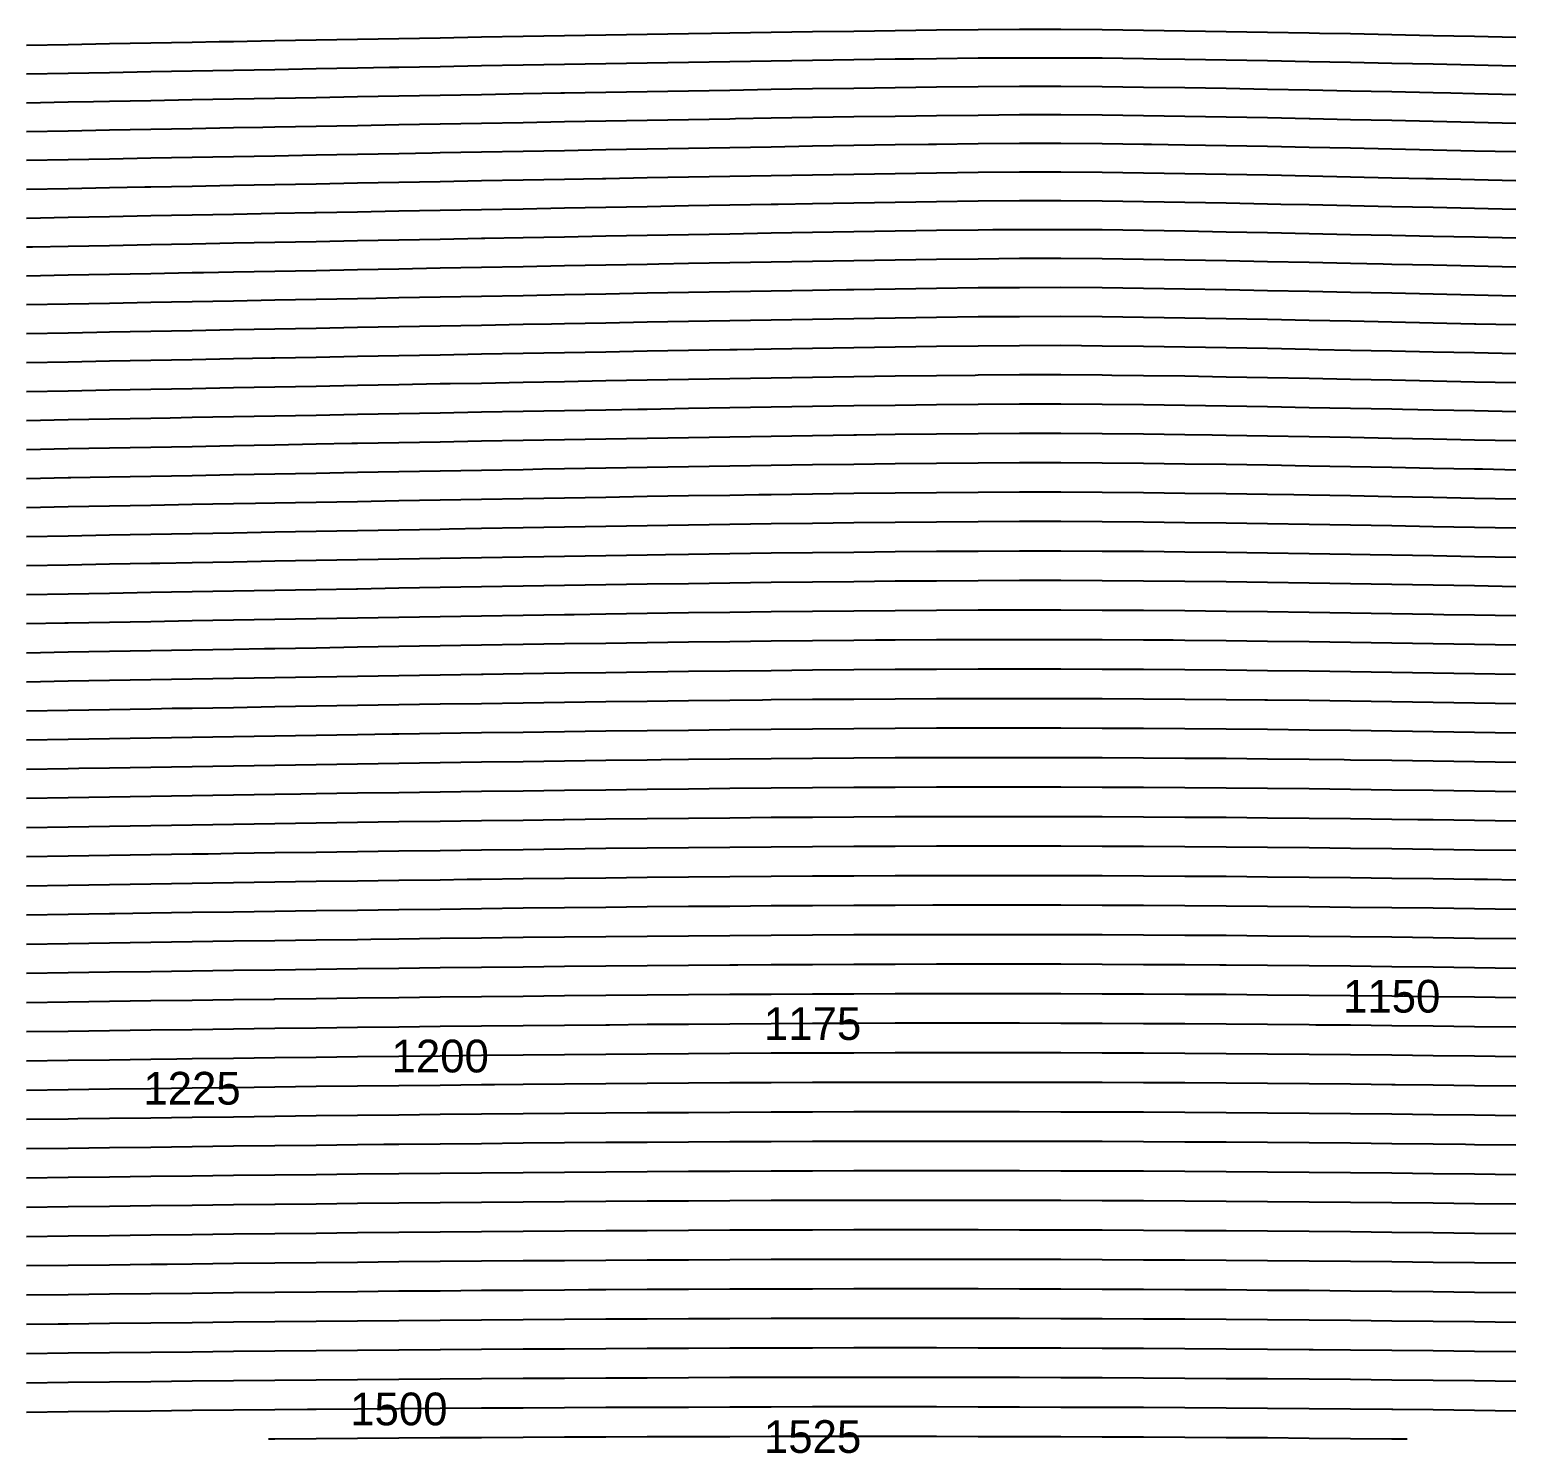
# Model space of a CAD drawing. Header units: metres. Extents: x 228 to 3387, y 52 to 162.
# Drawn here: x 1350.7 to 1464, y 52.2 to 161 of the extents above; entities that cross this region are included whole.
import ezdxf
from ezdxf.enums import TextEntityAlignment as Align

# ---------------------------------------------------------------- set-up
doc = ezdxf.new("R2010")
doc.units = ezdxf.units.M
for name, color, linetype in [('Vs_1000', 7, 'Continuous'), ('Vs_1025', 7, 'Continuous'), ('Vs_1050', 7, 'Continuous'), ('Vs_1075', 7, 'Continuous'), ('Vs_1100', 7, 'Continuous'), ('Vs_1125', 7, 'Continuous'), ('Vs_1150', 7, 'Continuous'), ('Vs_1175', 7, 'Continuous'), ('Vs_1200', 7, 'Continuous'), ('Vs_1225', 7, 'Continuous'), ('Vs_1250', 7, 'Continuous'), ('Vs_1275', 7, 'Continuous'), ('Vs_1300', 7, 'Continuous'), ('Vs_1325', 7, 'Continuous'), ('Vs_1350', 7, 'Continuous'), ('Vs_1375', 7, 'Continuous'), ('Vs_1400', 7, 'Continuous'), ('Vs_1425', 7, 'Continuous'), ('Vs_1450', 7, 'Continuous'), ('Vs_1475', 7, 'Continuous'), ('Vs_1500', 7, 'Continuous'), ('Vs_1525', 7, 'Continuous'), ('Vs_325', 7, 'Continuous'), ('Vs_350', 7, 'Continuous'), ('Vs_375', 7, 'Continuous'), ('Vs_400', 7, 'Continuous'), ('Vs_425', 7, 'Continuous'), ('Vs_450', 7, 'Continuous'), ('Vs_475', 7, 'Continuous'), ('Vs_500', 7, 'Continuous'), ('Vs_525', 7, 'Continuous'), ('Vs_550', 7, 'Continuous'), ('Vs_575', 7, 'Continuous'), ('Vs_600', 7, 'Continuous'), ('Vs_625', 7, 'Continuous'), ('Vs_650', 7, 'Continuous'), ('Vs_675', 7, 'Continuous'), ('Vs_700', 7, 'Continuous'), ('Vs_725', 7, 'Continuous'), ('Vs_750', 7, 'Continuous'), ('Vs_775', 7, 'Continuous'), ('Vs_800', 7, 'Continuous'), ('Vs_825', 7, 'Continuous'), ('Vs_850', 7, 'Continuous'), ('Vs_875', 7, 'Continuous'), ('Vs_900', 7, 'Continuous'), ('Vs_925', 7, 'Continuous'), ('Vs_950', 7, 'Continuous'), ('Vs_975', 7, 'Continuous')]:
    doc.layers.add(name, color=color, linetype=linetype)

msp = doc.modelspace()

# ---------------------------------------------------------------- linework, layer by layer
at = {"layer": 'Vs_1000'}
msp.add_lwpolyline([(1464.25, 100.48), (1461.09, 100.53), (1457.93, 100.58), (1456.77, 100.59), (1454.76, 100.62), (1451.6, 100.66), (1448.44, 100.7), (1445.28, 100.73), (1442.12, 100.76), (1438.95, 100.78), (1435.79, 100.8), (1432.63, 100.82), (1429.47, 100.83), (1426.31, 100.83), (1423.15, 100.83), (1419.98, 100.82), (1416.82, 100.81), (1413.66, 100.8), (1410.5, 100.78), (1407.34, 100.76), (1404.18, 100.73), (1401.01, 100.7), (1397.85, 100.67), (1394.69, 100.63), (1391.53, 100.59), (1391.44, 100.59), (1388.37, 100.55), (1385.2, 100.51), (1382.04, 100.47), (1378.88, 100.43), (1375.72, 100.38), (1372.56, 100.34), (1369.4, 100.29), (1366.23, 100.24), (1363.07, 100.19), (1359.91, 100.14), (1356.75, 100.09), (1353.59, 100.04), (1350.43, 99.99)], dxfattribs=at)
at = {"layer": 'Vs_1025'}
msp.add_lwpolyline([(1464.25, 98.24), (1461.09, 98.28), (1457.93, 98.33), (1454.76, 98.37), (1451.6, 98.41), (1448.44, 98.44), (1445.28, 98.48), (1442.12, 98.5), (1438.95, 98.53), (1435.79, 98.55), (1432.63, 98.56), (1429.47, 98.57), (1426.31, 98.58), (1423.15, 98.58), (1419.98, 98.57), (1416.82, 98.56), (1413.66, 98.55), (1410.5, 98.53), (1407.34, 98.51), (1404.18, 98.48), (1401.01, 98.45), (1397.85, 98.42), (1394.69, 98.39), (1391.53, 98.35), (1388.37, 98.31), (1385.2, 98.27), (1382.04, 98.23), (1378.88, 98.19), (1375.72, 98.15), (1372.56, 98.1), (1369.4, 98.06), (1366.23, 98.01), (1364.31, 97.98), (1363.07, 97.96), (1359.91, 97.91), (1356.75, 97.86), (1353.59, 97.81), (1350.43, 97.76)], dxfattribs=at)
at = {"layer": 'Vs_1050'}
msp.add_lwpolyline([(1464.25, 95.99), (1462.09, 96.02), (1461.09, 96.03), (1457.93, 96.08), (1454.76, 96.12), (1451.6, 96.16), (1448.44, 96.19), (1445.28, 96.22), (1442.12, 96.25), (1438.95, 96.27), (1435.79, 96.29), (1432.63, 96.31), (1429.47, 96.32), (1426.31, 96.32), (1423.15, 96.32), (1419.98, 96.32), (1416.82, 96.31), (1413.66, 96.29), (1410.5, 96.28), (1407.34, 96.26), (1404.18, 96.23), (1401.01, 96.21), (1397.85, 96.18), (1394.69, 96.14), (1391.53, 96.11), (1388.37, 96.07), (1385.2, 96.03), (1384.09, 96.02), (1382.04, 95.99), (1378.88, 95.95), (1375.72, 95.91), (1372.56, 95.87), (1369.4, 95.82), (1366.23, 95.78), (1363.07, 95.73), (1359.91, 95.68), (1356.75, 95.63), (1353.59, 95.58), (1350.43, 95.53)], dxfattribs=at)
at = {"layer": 'Vs_1075'}
msp.add_lwpolyline([(1464.25, 93.74), (1461.09, 93.78), (1457.93, 93.83), (1454.76, 93.87), (1451.6, 93.9), (1448.44, 93.94), (1445.28, 93.97), (1442.12, 94), (1438.95, 94.02), (1435.79, 94.04), (1432.63, 94.05), (1429.47, 94.06), (1428.86, 94.06), (1426.31, 94.06), (1423.15, 94.06), (1419.98, 94.06), (1419.7, 94.06), (1416.82, 94.05), (1413.66, 94.04), (1410.5, 94.03), (1407.34, 94.01), (1404.18, 93.98), (1401.01, 93.96), (1397.85, 93.93), (1394.69, 93.9), (1391.53, 93.87), (1388.37, 93.83), (1385.2, 93.79), (1382.04, 93.75), (1378.88, 93.71), (1375.72, 93.67), (1372.56, 93.63), (1369.4, 93.59), (1366.23, 93.54), (1363.07, 93.5), (1359.91, 93.45), (1357.16, 93.41), (1356.75, 93.4), (1353.59, 93.35), (1350.43, 93.3)], dxfattribs=at)
at = {"layer": 'Vs_1100'}
msp.add_lwpolyline([(1464.25, 91.49), (1461.09, 91.53), (1457.93, 91.58), (1454.76, 91.62), (1451.6, 91.65), (1448.44, 91.68), (1445.28, 91.71), (1442.12, 91.74), (1438.95, 91.76), (1435.79, 91.78), (1432.63, 91.79), (1429.47, 91.8), (1426.31, 91.81), (1423.15, 91.81), (1419.98, 91.81), (1416.82, 91.8), (1413.66, 91.79), (1410.5, 91.77), (1407.34, 91.75), (1404.18, 91.73), (1401.01, 91.71), (1397.85, 91.68), (1394.69, 91.65), (1391.53, 91.62), (1388.37, 91.59), (1385.2, 91.55), (1382.04, 91.51), (1378.88, 91.47), (1376.74, 91.45), (1375.72, 91.43), (1372.56, 91.39), (1369.4, 91.35), (1366.23, 91.31), (1363.07, 91.26), (1359.91, 91.22), (1356.75, 91.17), (1353.59, 91.12), (1350.43, 91.07)], dxfattribs=at)
at = {"layer": 'Vs_1125'}
msp.add_lwpolyline([(1464.25, 89.24), (1461.09, 89.28), (1457.93, 89.32), (1454.76, 89.36), (1451.6, 89.4), (1448.44, 89.43), (1445.28, 89.46), (1442.12, 89.48), (1441.63, 89.49), (1438.95, 89.51), (1435.79, 89.52), (1432.63, 89.54), (1429.47, 89.55), (1426.31, 89.55), (1423.15, 89.55), (1419.98, 89.55), (1416.82, 89.54), (1413.66, 89.53), (1410.5, 89.52), (1407.34, 89.5), (1404.79, 89.49), (1404.18, 89.48), (1401.01, 89.46), (1397.85, 89.43), (1394.69, 89.41), (1391.53, 89.38), (1388.37, 89.34), (1385.2, 89.31), (1382.04, 89.27), (1378.88, 89.23), (1375.72, 89.2), (1372.56, 89.15), (1369.4, 89.11), (1366.23, 89.07), (1363.07, 89.03), (1359.91, 88.98), (1356.75, 88.94), (1353.59, 88.89), (1350.43, 88.84)], dxfattribs=at)
at = {"layer": 'Vs_1150'}
msp.add_lwpolyline([(1464.25, 86.99), (1461.09, 87.03), (1457.93, 87.07), (1454.76, 87.11), (1451.6, 87.14), (1448.44, 87.17), (1445.28, 87.2), (1442.12, 87.23), (1438.95, 87.25), (1435.79, 87.27), (1432.63, 87.28), (1429.47, 87.29), (1426.31, 87.3), (1423.15, 87.3), (1419.98, 87.3), (1416.82, 87.29), (1413.66, 87.28), (1410.5, 87.27), (1407.34, 87.25), (1404.18, 87.23), (1401.01, 87.21), (1397.85, 87.19), (1394.69, 87.16), (1391.53, 87.13), (1388.37, 87.1), (1385.2, 87.07), (1382.04, 87.03), (1378.88, 86.99), (1375.72, 86.96), (1372.56, 86.92), (1369.4, 86.88), (1369.35, 86.87), (1366.23, 86.83), (1363.07, 86.79), (1359.91, 86.75), (1356.75, 86.7), (1353.59, 86.66), (1350.43, 86.61)], dxfattribs=at)
at = {"layer": 'Vs_1175'}
msp.add_lwpolyline([(1464.25, 84.74), (1461.09, 84.78), (1457.93, 84.82), (1454.76, 84.85), (1451.6, 84.89), (1448.95, 84.91), (1448.44, 84.92), (1445.28, 84.95), (1442.12, 84.97), (1438.95, 84.99), (1435.79, 85.01), (1432.63, 85.02), (1429.47, 85.03), (1426.31, 85.04), (1423.15, 85.04), (1419.98, 85.04), (1416.82, 85.04), (1413.66, 85.03), (1410.5, 85.02), (1407.34, 85), (1404.18, 84.98), (1401.01, 84.96), (1397.85, 84.94), (1394.98, 84.91), (1394.69, 84.91), (1391.53, 84.88), (1388.37, 84.85), (1385.2, 84.82), (1382.04, 84.79), (1378.88, 84.75), (1375.72, 84.71), (1372.56, 84.68), (1369.4, 84.64), (1366.23, 84.6), (1363.07, 84.55), (1359.91, 84.51), (1356.75, 84.47), (1353.59, 84.42), (1350.43, 84.38)], dxfattribs=at)
at = {"layer": 'Vs_1200'}
msp.add_lwpolyline([(1464.25, 82.48), (1461.09, 82.52), (1457.93, 82.56), (1454.76, 82.6), (1451.6, 82.63), (1448.44, 82.66), (1445.28, 82.69), (1442.12, 82.72), (1438.95, 82.74), (1435.79, 82.75), (1432.63, 82.77), (1429.47, 82.78), (1426.31, 82.78), (1423.15, 82.79), (1419.98, 82.79), (1416.82, 82.78), (1413.66, 82.77), (1410.5, 82.76), (1407.34, 82.75), (1404.18, 82.73), (1401.01, 82.71), (1397.85, 82.69), (1394.69, 82.66), (1391.53, 82.64), (1388.37, 82.61), (1385.2, 82.58), (1382.04, 82.54), (1378.88, 82.51), (1375.72, 82.47), (1372.56, 82.44), (1369.4, 82.4), (1366.23, 82.36), (1363.07, 82.32), (1361.9, 82.3), (1359.91, 82.28), (1356.75, 82.23), (1353.59, 82.19), (1350.43, 82.14)], dxfattribs=at)
at = {"layer": 'Vs_1225'}
msp.add_lwpolyline([(1464.25, 80.23), (1461.09, 80.27), (1457.93, 80.31), (1455.02, 80.34), (1454.76, 80.34), (1451.6, 80.38), (1448.44, 80.41), (1445.28, 80.44), (1442.12, 80.46), (1438.95, 80.48), (1435.79, 80.5), (1432.63, 80.51), (1429.47, 80.52), (1426.31, 80.53), (1423.15, 80.53), (1419.98, 80.53), (1416.82, 80.53), (1413.66, 80.52), (1410.5, 80.51), (1407.34, 80.5), (1404.18, 80.48), (1401.01, 80.46), (1397.85, 80.44), (1394.69, 80.42), (1391.53, 80.39), (1388.37, 80.36), (1386.18, 80.34), (1385.2, 80.33), (1382.04, 80.3), (1378.88, 80.27), (1375.72, 80.23), (1372.56, 80.2), (1369.4, 80.16), (1366.23, 80.12), (1363.07, 80.08), (1359.91, 80.04), (1356.75, 80), (1353.59, 79.95), (1350.43, 79.91)], dxfattribs=at)
at = {"layer": 'Vs_1250'}
msp.add_lwpolyline([(1464.25, 77.97), (1461.09, 78.02), (1457.93, 78.05), (1454.76, 78.09), (1451.6, 78.12), (1448.44, 78.15), (1445.28, 78.18), (1442.12, 78.2), (1438.95, 78.22), (1435.79, 78.24), (1432.63, 78.25), (1429.47, 78.26), (1426.31, 78.27), (1423.15, 78.27), (1419.98, 78.27), (1416.82, 78.27), (1413.66, 78.27), (1410.5, 78.26), (1407.34, 78.24), (1404.18, 78.23), (1401.01, 78.21), (1397.85, 78.19), (1394.69, 78.17), (1391.53, 78.14), (1388.37, 78.12), (1385.2, 78.09), (1382.04, 78.06), (1378.88, 78.02), (1375.72, 77.99), (1372.56, 77.96), (1369.4, 77.92), (1366.23, 77.88), (1363.07, 77.84), (1359.91, 77.8), (1356.75, 77.76), (1354.34, 77.73), (1353.59, 77.72), (1350.43, 77.68)], dxfattribs=at)
at = {"layer": 'Vs_1275'}
msp.add_lwpolyline([(1464.25, 75.72), (1461.09, 75.76), (1460.39, 75.77), (1457.93, 75.8), (1454.76, 75.83), (1451.6, 75.87), (1448.44, 75.9), (1445.28, 75.92), (1442.12, 75.95), (1438.95, 75.97), (1435.79, 75.98), (1432.63, 76), (1429.47, 76.01), (1426.31, 76.01), (1423.15, 76.02), (1419.98, 76.02), (1416.82, 76.02), (1413.66, 76.01), (1410.5, 76), (1407.34, 75.99), (1404.18, 75.98), (1401.01, 75.96), (1397.85, 75.94), (1394.69, 75.92), (1391.53, 75.9), (1388.37, 75.87), (1385.2, 75.84), (1382.04, 75.81), (1378.88, 75.78), (1377.74, 75.77), (1375.72, 75.75), (1372.56, 75.71), (1369.4, 75.68), (1366.23, 75.64), (1363.07, 75.6), (1359.91, 75.56), (1356.75, 75.52), (1353.59, 75.48), (1350.43, 75.44)], dxfattribs=at)
at = {"layer": 'Vs_1300'}
msp.add_lwpolyline([(1464.25, 73.47), (1461.09, 73.5), (1457.93, 73.54), (1454.76, 73.58), (1451.6, 73.61), (1448.44, 73.64), (1445.28, 73.66), (1442.12, 73.69), (1438.95, 73.71), (1435.79, 73.73), (1432.63, 73.74), (1429.47, 73.75), (1426.31, 73.76), (1423.15, 73.76), (1419.98, 73.76), (1416.82, 73.76), (1413.66, 73.76), (1410.5, 73.75), (1407.34, 73.74), (1404.18, 73.72), (1401.01, 73.71), (1397.85, 73.69), (1394.69, 73.67), (1391.53, 73.65), (1388.37, 73.62), (1385.2, 73.6), (1382.04, 73.57), (1378.88, 73.54), (1375.72, 73.5), (1372.56, 73.47), (1369.4, 73.44), (1366.23, 73.4), (1363.07, 73.36), (1359.91, 73.33), (1356.75, 73.29), (1353.59, 73.25), (1350.43, 73.21)], dxfattribs=at)
at = {"layer": 'Vs_1325'}
msp.add_lwpolyline([(1464.25, 71.21), (1461.09, 71.25), (1457.93, 71.29), (1454.76, 71.32), (1451.6, 71.35), (1448.44, 71.38), (1445.28, 71.41), (1442.12, 71.43), (1438.95, 71.45), (1435.79, 71.47), (1432.63, 71.48), (1429.47, 71.49), (1426.31, 71.5), (1423.15, 71.51), (1419.98, 71.51), (1416.82, 71.51), (1413.66, 71.5), (1410.5, 71.49), (1407.34, 71.49), (1404.18, 71.47), (1401.01, 71.46), (1397.85, 71.44), (1394.69, 71.42), (1391.53, 71.4), (1388.37, 71.37), (1385.2, 71.35), (1382.04, 71.32), (1378.88, 71.29), (1375.72, 71.26), (1372.56, 71.23), (1369.42, 71.2), (1369.4, 71.2), (1366.23, 71.16), (1363.07, 71.12), (1359.91, 71.09), (1356.75, 71.05), (1353.59, 71.01), (1350.43, 70.97)], dxfattribs=at)
at = {"layer": 'Vs_1350'}
msp.add_lwpolyline([(1464.25, 68.95), (1461.09, 68.99), (1457.93, 69.03), (1454.76, 69.06), (1451.6, 69.1), (1448.44, 69.12), (1445.28, 69.15), (1442.12, 69.17), (1438.95, 69.19), (1435.79, 69.21), (1432.63, 69.22), (1429.47, 69.24), (1429.38, 69.24), (1426.31, 69.24), (1423.15, 69.25), (1419.98, 69.25), (1416.82, 69.25), (1413.66, 69.25), (1410.5, 69.24), (1408.83, 69.24), (1407.34, 69.23), (1404.18, 69.22), (1401.01, 69.21), (1397.85, 69.19), (1394.69, 69.17), (1391.53, 69.15), (1388.37, 69.13), (1385.2, 69.1), (1382.04, 69.08), (1378.88, 69.05), (1375.72, 69.02), (1372.56, 68.99), (1369.4, 68.95), (1366.23, 68.92), (1363.07, 68.88), (1359.91, 68.85), (1356.75, 68.81), (1353.59, 68.77), (1350.43, 68.73)], dxfattribs=at)
at = {"layer": 'Vs_1375'}
msp.add_lwpolyline([(1464.25, 66.7), (1461.09, 66.74), (1457.93, 66.77), (1454.76, 66.81), (1451.6, 66.84), (1448.44, 66.87), (1445.28, 66.89), (1442.12, 66.92), (1438.95, 66.94), (1435.79, 66.95), (1432.63, 66.97), (1429.47, 66.98), (1426.31, 66.99), (1423.15, 66.99), (1419.98, 67), (1416.82, 67), (1413.66, 66.99), (1410.5, 66.99), (1407.34, 66.98), (1404.18, 66.97), (1401.01, 66.95), (1397.85, 66.94), (1394.69, 66.92), (1391.53, 66.9), (1388.37, 66.88), (1385.2, 66.86), (1382.04, 66.83), (1378.88, 66.8), (1375.72, 66.77), (1372.56, 66.74), (1369.4, 66.71), (1366.23, 66.68), (1363.07, 66.64), (1361.17, 66.62), (1359.91, 66.61), (1356.75, 66.57), (1353.59, 66.54), (1350.43, 66.5)], dxfattribs=at)
at = {"layer": 'Vs_1400'}
msp.add_lwpolyline([(1464.25, 64.44), (1461.09, 64.48), (1457.93, 64.52), (1454.76, 64.55), (1451.6, 64.58), (1448.44, 64.61), (1445.28, 64.63), (1442.12, 64.66), (1441.26, 64.66), (1438.95, 64.68), (1435.79, 64.7), (1432.63, 64.71), (1429.47, 64.72), (1426.31, 64.73), (1423.15, 64.74), (1419.98, 64.74), (1416.82, 64.74), (1413.66, 64.74), (1410.5, 64.73), (1407.34, 64.73), (1404.18, 64.72), (1401.01, 64.7), (1397.85, 64.69), (1394.69, 64.67), (1393.38, 64.66), (1391.53, 64.65), (1388.37, 64.63), (1385.2, 64.61), (1382.04, 64.58), (1378.88, 64.56), (1375.72, 64.53), (1372.56, 64.5), (1369.4, 64.47), (1366.23, 64.44), (1363.07, 64.4), (1359.91, 64.37), (1356.75, 64.33), (1353.59, 64.3), (1350.43, 64.26)], dxfattribs=at)
at = {"layer": 'Vs_1425'}
msp.add_lwpolyline([(1464.25, 62.18), (1461.09, 62.22), (1457.93, 62.26), (1454.76, 62.29), (1451.6, 62.32), (1448.44, 62.35), (1445.28, 62.38), (1442.12, 62.4), (1438.95, 62.42), (1435.79, 62.44), (1432.63, 62.45), (1429.47, 62.46), (1426.31, 62.47), (1423.15, 62.48), (1419.98, 62.48), (1416.82, 62.48), (1413.66, 62.48), (1410.5, 62.48), (1407.34, 62.47), (1404.18, 62.46), (1401.01, 62.45), (1397.85, 62.44), (1394.69, 62.42), (1391.53, 62.4), (1388.37, 62.38), (1385.2, 62.36), (1382.04, 62.34), (1378.88, 62.31), (1375.72, 62.28), (1372.56, 62.26), (1369.4, 62.23), (1366.23, 62.2), (1363.07, 62.16), (1359.91, 62.13), (1356.75, 62.09), (1353.59, 62.06), (1352.85, 62.05), (1350.43, 62.02)], dxfattribs=at)
at = {"layer": 'Vs_1450'}
msp.add_lwpolyline([(1464.25, 59.93), (1461.09, 59.96), (1457.93, 60), (1454.76, 60.03), (1451.6, 60.07), (1448.77, 60.09), (1448.44, 60.09), (1445.28, 60.12), (1442.12, 60.14), (1438.95, 60.16), (1435.79, 60.18), (1432.63, 60.2), (1429.47, 60.21), (1426.31, 60.22), (1423.15, 60.22), (1419.98, 60.23), (1416.82, 60.23), (1413.66, 60.23), (1410.5, 60.22), (1407.34, 60.22), (1404.18, 60.21), (1401.01, 60.2), (1397.85, 60.19), (1394.69, 60.17), (1391.53, 60.15), (1388.37, 60.13), (1385.2, 60.11), (1382.06, 60.09), (1382.04, 60.09), (1378.88, 60.07), (1375.72, 60.04), (1372.56, 60.01), (1369.4, 59.98), (1366.23, 59.95), (1363.07, 59.92), (1359.91, 59.89), (1356.75, 59.85), (1353.59, 59.82), (1350.43, 59.78)], dxfattribs=at)
at = {"layer": 'Vs_1475'}
msp.add_lwpolyline([(1464.25, 57.67), (1461.09, 57.71), (1457.93, 57.74), (1454.76, 57.78), (1451.6, 57.81), (1448.44, 57.84), (1445.28, 57.86), (1442.12, 57.88), (1438.95, 57.9), (1435.79, 57.92), (1432.63, 57.94), (1429.47, 57.95), (1426.31, 57.96), (1423.15, 57.97), (1419.98, 57.97), (1416.82, 57.97), (1413.66, 57.97), (1410.5, 57.97), (1407.34, 57.96), (1404.18, 57.96), (1401.01, 57.95), (1397.85, 57.93), (1394.69, 57.92), (1391.53, 57.9), (1388.37, 57.89), (1385.2, 57.87), (1382.04, 57.84), (1378.88, 57.82), (1375.72, 57.79), (1372.56, 57.77), (1369.4, 57.74), (1366.23, 57.71), (1363.07, 57.68), (1359.91, 57.65), (1356.75, 57.62), (1353.59, 57.58), (1350.43, 57.55)], dxfattribs=at)
at = {"layer": 'Vs_1500'}
msp.add_lwpolyline([(1464.25, 55.41), (1461.09, 55.45), (1457.93, 55.49), (1454.84, 55.52), (1454.76, 55.52), (1451.6, 55.55), (1448.44, 55.58), (1445.28, 55.6), (1442.12, 55.63), (1438.95, 55.65), (1435.79, 55.67), (1432.63, 55.68), (1429.47, 55.69), (1426.31, 55.7), (1423.15, 55.71), (1419.98, 55.72), (1416.82, 55.72), (1413.66, 55.72), (1410.5, 55.72), (1407.34, 55.71), (1404.18, 55.7), (1401.01, 55.69), (1397.85, 55.68), (1394.69, 55.67), (1391.53, 55.65), (1388.37, 55.64), (1385.2, 55.62), (1382.04, 55.6), (1378.88, 55.57), (1375.72, 55.55), (1372.56, 55.52), (1371.89, 55.52), (1369.4, 55.5), (1366.23, 55.47), (1363.07, 55.44), (1359.91, 55.41), (1356.75, 55.37), (1353.59, 55.34), (1350.43, 55.31)], dxfattribs=at)
at = {"layer": 'Vs_1525'}
msp.add_lwpolyline([(1455.93, 53.25), (1454.76, 53.26), (1451.6, 53.29), (1448.44, 53.32), (1445.28, 53.35), (1442.12, 53.37), (1438.95, 53.39), (1435.79, 53.41), (1432.63, 53.42), (1429.47, 53.44), (1426.31, 53.45), (1423.15, 53.45), (1419.98, 53.46), (1416.82, 53.46), (1413.66, 53.46), (1410.5, 53.46), (1407.34, 53.46), (1404.18, 53.45), (1401.01, 53.44), (1397.85, 53.43), (1394.69, 53.42), (1391.53, 53.4), (1388.37, 53.39), (1385.2, 53.37), (1382.04, 53.35), (1378.88, 53.33), (1375.72, 53.3), (1372.56, 53.28), (1369.4, 53.25), (1368.91, 53.25)], dxfattribs=at)
at = {"layer": 'Vs_325'}
msp.add_lwpolyline([(1464.25, 160.38), (1461.09, 160.45), (1457.93, 160.52), (1454.76, 160.58), (1451.6, 160.65), (1449.24, 160.69), (1448.44, 160.71), (1445.28, 160.77), (1442.12, 160.82), (1438.95, 160.87), (1435.79, 160.92), (1432.63, 160.96), (1429.47, 160.98), (1426.31, 160.98), (1423.15, 160.96), (1419.98, 160.93), (1416.82, 160.89), (1413.66, 160.85), (1410.5, 160.81), (1407.34, 160.76), (1404.18, 160.72), (1402.77, 160.69), (1401.01, 160.67), (1397.85, 160.61), (1394.69, 160.56), (1391.53, 160.51), (1388.37, 160.45), (1385.2, 160.4), (1382.04, 160.34), (1378.88, 160.29), (1375.72, 160.23), (1372.56, 160.17), (1369.4, 160.12), (1366.23, 160.06), (1365.15, 160.04), (1363.07, 160), (1359.91, 159.94), (1356.75, 159.89), (1353.59, 159.83), (1350.43, 159.77)], dxfattribs=at)
at = {"layer": 'Vs_350'}
msp.add_lwpolyline([(1464.25, 158.2), (1461.09, 158.27), (1457.93, 158.34), (1454.76, 158.4), (1451.6, 158.47), (1448.44, 158.53), (1445.28, 158.59), (1442.12, 158.65), (1438.95, 158.7), (1436.82, 158.73), (1435.79, 158.75), (1432.63, 158.79), (1429.47, 158.81), (1426.31, 158.81), (1423.15, 158.79), (1419.98, 158.75), (1418.24, 158.73), (1416.82, 158.72), (1413.66, 158.67), (1410.5, 158.63), (1407.34, 158.58), (1404.18, 158.53), (1401.01, 158.48), (1397.85, 158.43), (1394.69, 158.37), (1391.53, 158.32), (1388.37, 158.26), (1385.2, 158.21), (1382.04, 158.15), (1378.88, 158.09), (1378.17, 158.08), (1375.72, 158.04), (1372.56, 157.98), (1369.4, 157.92), (1366.23, 157.86), (1363.07, 157.81), (1359.91, 157.75), (1356.75, 157.69), (1353.59, 157.63), (1350.43, 157.57)], dxfattribs=at)
at = {"layer": 'Vs_375'}
msp.add_lwpolyline([(1464.25, 156.01), (1461.09, 156.08), (1459.28, 156.12), (1457.93, 156.15), (1454.76, 156.22), (1451.6, 156.28), (1448.44, 156.35), (1445.28, 156.41), (1442.12, 156.47), (1438.95, 156.53), (1435.79, 156.57), (1432.63, 156.62), (1429.47, 156.64), (1426.31, 156.64), (1423.15, 156.61), (1419.98, 156.58), (1416.82, 156.54), (1413.66, 156.49), (1410.5, 156.45), (1407.34, 156.4), (1404.18, 156.34), (1401.01, 156.29), (1397.85, 156.24), (1394.69, 156.18), (1391.53, 156.13), (1391.25, 156.12), (1388.37, 156.07), (1385.2, 156.01), (1382.04, 155.96), (1378.88, 155.9), (1375.72, 155.84), (1372.56, 155.78), (1369.4, 155.72), (1366.23, 155.67), (1363.07, 155.61), (1359.91, 155.55), (1356.75, 155.49), (1355.55, 155.47), (1353.59, 155.43), (1350.43, 155.37)], dxfattribs=at)
at = {"layer": 'Vs_400'}
msp.add_lwpolyline([(1464.25, 153.82), (1461.09, 153.89), (1457.93, 153.96), (1454.76, 154.03), (1451.6, 154.1), (1448.54, 154.16), (1448.44, 154.16), (1445.28, 154.23), (1442.12, 154.29), (1438.95, 154.34), (1435.79, 154.4), (1432.63, 154.44), (1429.47, 154.47), (1426.31, 154.46), (1423.15, 154.43), (1419.98, 154.4), (1416.82, 154.35), (1413.66, 154.31), (1410.5, 154.26), (1407.34, 154.21), (1404.61, 154.16), (1404.18, 154.15), (1401.01, 154.1), (1397.85, 154.04), (1394.69, 153.99), (1391.53, 153.93), (1388.37, 153.87), (1385.2, 153.82), (1382.04, 153.76), (1378.88, 153.7), (1375.72, 153.64), (1372.56, 153.58), (1369.4, 153.52), (1368.49, 153.51), (1366.23, 153.47), (1363.07, 153.41), (1359.91, 153.35), (1356.75, 153.29), (1353.59, 153.23), (1350.43, 153.17)], dxfattribs=at)
at = {"layer": 'Vs_425'}
msp.add_lwpolyline([(1464.25, 151.63), (1461.09, 151.7), (1457.93, 151.77), (1454.76, 151.84), (1451.6, 151.91), (1448.44, 151.97), (1445.28, 152.04), (1442.12, 152.1), (1438.95, 152.16), (1436.39, 152.2), (1435.79, 152.21), (1432.63, 152.25), (1429.47, 152.28), (1426.31, 152.27), (1423.15, 152.25), (1419.98, 152.21), (1419.37, 152.2), (1416.82, 152.17), (1413.66, 152.12), (1410.5, 152.07), (1407.34, 152.01), (1404.18, 151.96), (1401.01, 151.9), (1397.85, 151.85), (1394.69, 151.79), (1391.53, 151.73), (1388.37, 151.68), (1385.2, 151.62), (1382.04, 151.56), (1381.42, 151.55), (1378.88, 151.5), (1375.72, 151.44), (1372.56, 151.38), (1369.4, 151.32), (1366.23, 151.26), (1363.07, 151.21), (1359.91, 151.15), (1356.75, 151.09), (1353.59, 151.03), (1350.43, 150.97)], dxfattribs=at)
at = {"layer": 'Vs_450'}
msp.add_lwpolyline([(1464.25, 149.43), (1461.09, 149.51), (1457.93, 149.58), (1457.36, 149.59), (1454.76, 149.64), (1451.6, 149.71), (1448.44, 149.78), (1445.28, 149.85), (1442.12, 149.91), (1438.95, 149.97), (1435.79, 150.02), (1432.63, 150.06), (1429.47, 150.09), (1426.31, 150.08), (1423.15, 150.06), (1419.98, 150.02), (1416.82, 149.97), (1413.66, 149.92), (1410.5, 149.87), (1407.34, 149.82), (1404.18, 149.76), (1401.01, 149.71), (1397.85, 149.65), (1394.69, 149.59), (1394.43, 149.59), (1391.53, 149.53), (1388.37, 149.48), (1385.2, 149.42), (1382.04, 149.36), (1378.88, 149.3), (1375.72, 149.24), (1372.56, 149.18), (1369.4, 149.12), (1366.23, 149.06), (1363.07, 149), (1359.91, 148.94), (1359.47, 148.93), (1356.75, 148.88), (1353.59, 148.82), (1350.43, 148.76)], dxfattribs=at)
at = {"layer": 'Vs_475'}
msp.add_lwpolyline([(1464.25, 147.24), (1461.09, 147.31), (1457.93, 147.38), (1454.76, 147.45), (1451.6, 147.52), (1448.44, 147.58), (1446.28, 147.63), (1445.28, 147.65), (1442.12, 147.71), (1438.95, 147.77), (1435.79, 147.82), (1432.63, 147.87), (1429.47, 147.9), (1426.31, 147.89), (1423.15, 147.86), (1419.98, 147.82), (1416.82, 147.78), (1413.66, 147.73), (1410.5, 147.67), (1407.86, 147.63), (1407.34, 147.62), (1404.18, 147.56), (1401.01, 147.51), (1397.85, 147.45), (1394.69, 147.39), (1391.53, 147.33), (1388.37, 147.27), (1385.2, 147.21), (1382.04, 147.16), (1378.88, 147.1), (1375.72, 147.04), (1372.56, 146.98), (1372.43, 146.97), (1369.4, 146.92), (1366.23, 146.86), (1363.07, 146.8), (1359.91, 146.74), (1356.75, 146.68), (1353.59, 146.62), (1350.43, 146.56)], dxfattribs=at)
at = {"layer": 'Vs_500'}
msp.add_lwpolyline([(1464.25, 145.04), (1461.09, 145.11), (1457.93, 145.18), (1454.76, 145.25), (1451.6, 145.31), (1448.44, 145.38), (1445.28, 145.45), (1442.12, 145.51), (1438.95, 145.57), (1435.79, 145.62), (1432.63, 145.67), (1432.53, 145.67), (1429.47, 145.69), (1426.31, 145.69), (1424.28, 145.67), (1423.15, 145.66), (1419.98, 145.62), (1416.82, 145.57), (1413.66, 145.52), (1410.5, 145.47), (1407.34, 145.42), (1404.18, 145.36), (1401.01, 145.3), (1397.85, 145.25), (1394.69, 145.19), (1391.53, 145.13), (1388.37, 145.07), (1385.46, 145.02), (1385.2, 145.01), (1382.04, 144.95), (1378.88, 144.89), (1375.72, 144.83), (1372.56, 144.77), (1369.4, 144.71), (1366.23, 144.65), (1363.07, 144.59), (1359.91, 144.53), (1356.75, 144.47), (1353.59, 144.41), (1350.87, 144.36), (1350.43, 144.35)], dxfattribs=at)
at = {"layer": 'Vs_525'}
msp.add_lwpolyline([(1464.25, 142.83), (1461.09, 142.9), (1457.93, 142.97), (1454.76, 143.04), (1454.12, 143.06), (1451.6, 143.11), (1448.44, 143.18), (1445.28, 143.24), (1442.12, 143.3), (1438.95, 143.36), (1435.79, 143.42), (1432.63, 143.46), (1429.47, 143.49), (1426.31, 143.48), (1423.15, 143.45), (1419.98, 143.41), (1416.82, 143.37), (1413.66, 143.32), (1410.5, 143.26), (1407.34, 143.21), (1404.18, 143.15), (1401.01, 143.1), (1398.76, 143.06), (1397.85, 143.04), (1394.69, 142.98), (1391.53, 142.92), (1388.37, 142.86), (1385.2, 142.8), (1382.04, 142.74), (1378.88, 142.68), (1375.72, 142.62), (1372.56, 142.56), (1369.4, 142.5), (1366.23, 142.45), (1363.95, 142.4), (1363.07, 142.39), (1359.91, 142.33), (1356.75, 142.27), (1353.59, 142.21), (1350.43, 142.15)], dxfattribs=at)
at = {"layer": 'Vs_550'}
msp.add_lwpolyline([(1464.25, 140.62), (1461.09, 140.69), (1457.93, 140.76), (1454.76, 140.83), (1451.6, 140.9), (1448.44, 140.97), (1445.28, 141.03), (1442.12, 141.09), (1442.02, 141.1), (1438.95, 141.15), (1435.79, 141.2), (1432.63, 141.25), (1429.47, 141.27), (1426.31, 141.26), (1423.15, 141.24), (1419.98, 141.2), (1416.82, 141.15), (1413.66, 141.1), (1413.09, 141.1), (1410.5, 141.05), (1407.34, 141), (1404.18, 140.94), (1401.01, 140.89), (1397.85, 140.83), (1394.69, 140.77), (1391.53, 140.71), (1388.37, 140.65), (1385.2, 140.59), (1382.04, 140.53), (1378.88, 140.48), (1377.12, 140.44), (1375.72, 140.42), (1372.56, 140.36), (1369.4, 140.3), (1366.23, 140.24), (1363.07, 140.18), (1359.91, 140.12), (1356.75, 140.06), (1353.59, 140), (1350.43, 139.94)], dxfattribs=at)
at = {"layer": 'Vs_575'}
msp.add_lwpolyline([(1464.25, 138.41), (1461.18, 138.48), (1461.09, 138.48), (1457.93, 138.55), (1454.76, 138.62), (1451.6, 138.69), (1448.44, 138.75), (1445.28, 138.82), (1442.12, 138.88), (1438.95, 138.93), (1435.79, 138.99), (1432.63, 139.03), (1429.47, 139.05), (1426.31, 139.04), (1423.15, 139.02), (1419.98, 138.98), (1416.82, 138.94), (1413.66, 138.89), (1410.5, 138.84), (1407.34, 138.78), (1404.18, 138.73), (1401.01, 138.67), (1397.85, 138.62), (1394.69, 138.56), (1391.53, 138.5), (1390.55, 138.48), (1388.37, 138.44), (1385.2, 138.38), (1382.04, 138.32), (1378.88, 138.26), (1375.72, 138.21), (1372.56, 138.15), (1369.4, 138.09), (1366.23, 138.03), (1363.07, 137.97), (1359.91, 137.91), (1356.75, 137.85), (1355.8, 137.83), (1353.59, 137.79), (1350.43, 137.73)], dxfattribs=at)
at = {"layer": 'Vs_600'}
msp.add_lwpolyline([(1464.25, 136.2), (1461.09, 136.27), (1457.93, 136.34), (1454.76, 136.41), (1451.6, 136.47), (1449.13, 136.52), (1448.44, 136.54), (1445.28, 136.6), (1442.12, 136.66), (1438.95, 136.71), (1435.79, 136.76), (1432.63, 136.8), (1429.47, 136.83), (1426.31, 136.82), (1423.15, 136.79), (1419.98, 136.76), (1416.82, 136.72), (1413.66, 136.67), (1410.5, 136.62), (1407.34, 136.57), (1404.74, 136.52), (1404.18, 136.51), (1401.01, 136.46), (1397.85, 136.4), (1394.69, 136.34), (1391.53, 136.29), (1388.37, 136.23), (1385.2, 136.17), (1382.04, 136.11), (1378.88, 136.05), (1375.72, 135.99), (1372.56, 135.93), (1369.4, 135.87), (1369.15, 135.87), (1366.23, 135.81), (1363.07, 135.75), (1359.91, 135.7), (1356.75, 135.64), (1353.59, 135.58), (1350.43, 135.52)], dxfattribs=at)
at = {"layer": 'Vs_625'}
msp.add_lwpolyline([(1464.25, 133.99), (1461.09, 134.05), (1457.93, 134.12), (1454.76, 134.19), (1451.6, 134.25), (1448.44, 134.32), (1445.28, 134.38), (1442.12, 134.43), (1438.95, 134.49), (1435.79, 134.53), (1433.38, 134.56), (1432.63, 134.57), (1429.47, 134.59), (1426.31, 134.59), (1423.15, 134.57), (1422.92, 134.56), (1419.98, 134.53), (1416.82, 134.49), (1413.66, 134.45), (1410.5, 134.4), (1407.34, 134.35), (1404.18, 134.29), (1401.01, 134.24), (1397.85, 134.18), (1394.69, 134.13), (1391.53, 134.07), (1388.37, 134.01), (1385.2, 133.95), (1382.79, 133.91), (1382.04, 133.9), (1378.88, 133.84), (1375.72, 133.78), (1372.56, 133.72), (1369.4, 133.66), (1366.23, 133.6), (1363.07, 133.54), (1359.91, 133.48), (1356.75, 133.42), (1353.59, 133.36), (1350.43, 133.3)], dxfattribs=at)
at = {"layer": 'Vs_650'}
msp.add_lwpolyline([(1464.25, 131.77), (1461.09, 131.84), (1457.93, 131.9), (1455.58, 131.95), (1454.76, 131.97), (1451.6, 132.03), (1448.44, 132.09), (1445.28, 132.15), (1442.12, 132.21), (1438.95, 132.26), (1435.79, 132.3), (1432.63, 132.34), (1429.47, 132.36), (1426.31, 132.35), (1423.15, 132.33), (1419.98, 132.3), (1416.82, 132.26), (1413.66, 132.22), (1410.5, 132.17), (1407.34, 132.12), (1404.18, 132.07), (1401.01, 132.02), (1397.85, 131.96), (1397.13, 131.95), (1394.69, 131.91), (1391.53, 131.85), (1388.37, 131.79), (1385.2, 131.74), (1382.04, 131.68), (1378.88, 131.62), (1375.72, 131.56), (1372.56, 131.5), (1369.4, 131.45), (1366.23, 131.39), (1363.07, 131.33), (1361.41, 131.3), (1359.91, 131.27), (1356.75, 131.21), (1353.59, 131.15), (1350.43, 131.09)], dxfattribs=at)
at = {"layer": 'Vs_675'}
msp.add_lwpolyline([(1464.25, 129.55), (1461.09, 129.61), (1457.93, 129.68), (1454.76, 129.74), (1451.6, 129.8), (1448.44, 129.86), (1445.28, 129.92), (1442.12, 129.97), (1441.04, 129.99), (1438.95, 130.02), (1435.79, 130.06), (1432.63, 130.1), (1429.47, 130.12), (1426.31, 130.11), (1423.15, 130.09), (1419.98, 130.07), (1416.82, 130.03), (1413.86, 129.99), (1413.66, 129.99), (1410.5, 129.94), (1407.34, 129.89), (1404.18, 129.84), (1401.01, 129.79), (1397.85, 129.74), (1394.69, 129.68), (1391.53, 129.63), (1388.37, 129.57), (1385.2, 129.52), (1382.04, 129.46), (1378.88, 129.4), (1375.72, 129.34), (1375.28, 129.34), (1372.56, 129.29), (1369.4, 129.23), (1366.23, 129.17), (1363.07, 129.11), (1359.91, 129.05), (1356.75, 128.99), (1353.59, 128.94), (1350.43, 128.88)], dxfattribs=at)
at = {"layer": 'Vs_700'}
msp.add_lwpolyline([(1464.25, 127.32), (1461.7, 127.38), (1461.09, 127.39), (1457.93, 127.45), (1454.76, 127.51), (1451.6, 127.57), (1448.44, 127.63), (1445.28, 127.69), (1442.12, 127.74), (1438.95, 127.78), (1435.79, 127.82), (1432.63, 127.86), (1429.47, 127.88), (1426.31, 127.87), (1423.15, 127.85), (1419.98, 127.83), (1416.82, 127.79), (1413.66, 127.75), (1410.5, 127.71), (1407.34, 127.66), (1404.18, 127.62), (1401.01, 127.57), (1397.85, 127.51), (1394.69, 127.46), (1391.53, 127.41), (1389.85, 127.38), (1388.37, 127.35), (1385.2, 127.3), (1382.04, 127.24), (1378.88, 127.18), (1375.72, 127.13), (1372.56, 127.07), (1369.4, 127.01), (1366.23, 126.95), (1363.07, 126.89), (1359.91, 126.84), (1356.75, 126.78), (1353.81, 126.72), (1353.59, 126.72), (1350.43, 126.66)], dxfattribs=at)
at = {"layer": 'Vs_725'}
msp.add_lwpolyline([(1464.25, 125.1), (1461.09, 125.16), (1457.93, 125.22), (1454.76, 125.28), (1451.6, 125.34), (1448.44, 125.4), (1447.28, 125.42), (1445.28, 125.45), (1442.12, 125.5), (1438.95, 125.54), (1435.79, 125.58), (1432.63, 125.61), (1429.47, 125.63), (1426.31, 125.63), (1423.15, 125.61), (1419.98, 125.58), (1416.82, 125.55), (1413.66, 125.52), (1410.5, 125.48), (1407.34, 125.43), (1406.38, 125.42), (1404.18, 125.38), (1401.01, 125.34), (1397.85, 125.29), (1394.69, 125.23), (1391.53, 125.18), (1388.37, 125.13), (1385.2, 125.07), (1382.04, 125.02), (1378.88, 124.96), (1375.72, 124.9), (1372.56, 124.85), (1369.4, 124.79), (1367.91, 124.76), (1366.23, 124.73), (1363.07, 124.68), (1359.91, 124.62), (1356.75, 124.56), (1353.59, 124.5), (1350.43, 124.44)], dxfattribs=at)
at = {"layer": 'Vs_750'}
msp.add_lwpolyline([(1464.25, 122.87), (1461.09, 122.93), (1457.93, 122.99), (1454.76, 123.05), (1451.6, 123.11), (1448.44, 123.16), (1445.28, 123.21), (1442.12, 123.26), (1438.95, 123.3), (1435.79, 123.33), (1432.63, 123.36), (1429.47, 123.38), (1426.31, 123.38), (1423.15, 123.36), (1419.98, 123.34), (1416.82, 123.31), (1413.66, 123.28), (1410.5, 123.24), (1407.34, 123.2), (1404.18, 123.15), (1401.01, 123.1), (1397.85, 123.06), (1394.69, 123), (1391.53, 122.95), (1388.37, 122.9), (1385.2, 122.85), (1382.71, 122.8), (1382.04, 122.79), (1378.88, 122.74), (1375.72, 122.68), (1372.56, 122.63), (1369.4, 122.57), (1366.23, 122.51), (1363.07, 122.46), (1359.91, 122.4), (1356.75, 122.34), (1353.59, 122.28), (1350.43, 122.23)], dxfattribs=at)
at = {"layer": 'Vs_775'}
msp.add_lwpolyline([(1464.25, 120.64), (1461.09, 120.7), (1457.93, 120.76), (1454.76, 120.82), (1453.11, 120.84), (1451.6, 120.87), (1448.44, 120.92), (1445.28, 120.97), (1442.12, 121.01), (1438.95, 121.05), (1435.79, 121.09), (1432.63, 121.11), (1429.47, 121.13), (1426.31, 121.13), (1423.15, 121.11), (1419.98, 121.09), (1416.82, 121.07), (1413.66, 121.03), (1410.5, 121), (1407.34, 120.96), (1404.18, 120.92), (1401.01, 120.87), (1399.26, 120.84), (1397.85, 120.82), (1394.69, 120.77), (1391.53, 120.72), (1388.37, 120.67), (1385.2, 120.62), (1382.04, 120.57), (1378.88, 120.51), (1375.72, 120.46), (1372.56, 120.4), (1369.4, 120.35), (1366.23, 120.29), (1363.07, 120.23), (1360.62, 120.19), (1359.91, 120.18), (1356.75, 120.12), (1353.59, 120.06), (1350.43, 120.01)], dxfattribs=at)
at = {"layer": 'Vs_800'}
msp.add_lwpolyline([(1464.25, 118.41), (1461.09, 118.47), (1457.93, 118.52), (1454.76, 118.58), (1451.6, 118.63), (1448.44, 118.68), (1445.28, 118.73), (1442.12, 118.77), (1438.95, 118.8), (1435.79, 118.84), (1432.63, 118.86), (1429.47, 118.87), (1426.31, 118.87), (1423.15, 118.86), (1419.98, 118.84), (1416.82, 118.82), (1413.66, 118.79), (1410.5, 118.76), (1407.34, 118.72), (1404.18, 118.68), (1401.01, 118.63), (1397.85, 118.59), (1394.69, 118.54), (1391.53, 118.49), (1388.37, 118.44), (1385.2, 118.39), (1382.04, 118.34), (1378.88, 118.29), (1375.72, 118.23), (1375.65, 118.23), (1372.56, 118.18), (1369.4, 118.12), (1366.23, 118.07), (1363.07, 118.01), (1359.91, 117.96), (1356.75, 117.9), (1353.59, 117.84), (1350.43, 117.79)], dxfattribs=at)
at = {"layer": 'Vs_825'}
msp.add_lwpolyline([(1464.25, 116.17), (1461.09, 116.23), (1458.74, 116.27), (1457.93, 116.29), (1454.76, 116.34), (1451.6, 116.39), (1448.44, 116.44), (1445.28, 116.48), (1442.12, 116.52), (1438.95, 116.56), (1435.79, 116.58), (1432.63, 116.6), (1429.47, 116.62), (1426.31, 116.62), (1423.15, 116.61), (1419.98, 116.59), (1416.82, 116.57), (1413.66, 116.55), (1410.5, 116.51), (1407.34, 116.48), (1404.18, 116.44), (1401.01, 116.4), (1397.85, 116.35), (1394.69, 116.31), (1392.27, 116.27), (1391.53, 116.26), (1388.37, 116.21), (1385.2, 116.16), (1382.04, 116.11), (1378.88, 116.06), (1375.72, 116.01), (1372.56, 115.95), (1369.4, 115.9), (1366.23, 115.84), (1363.07, 115.79), (1359.91, 115.73), (1356.75, 115.68), (1353.59, 115.62), (1353.35, 115.62), (1350.43, 115.57)], dxfattribs=at)
at = {"layer": 'Vs_850'}
msp.add_lwpolyline([(1464.25, 113.94), (1461.09, 113.99), (1457.93, 114.05), (1454.76, 114.1), (1451.6, 114.15), (1448.44, 114.19), (1445.28, 114.23), (1442.12, 114.27), (1438.95, 114.3), (1438.05, 114.31), (1435.79, 114.33), (1432.63, 114.35), (1429.47, 114.36), (1426.31, 114.36), (1423.15, 114.36), (1419.98, 114.34), (1416.82, 114.32), (1415.31, 114.31), (1413.66, 114.3), (1410.5, 114.27), (1407.34, 114.24), (1404.18, 114.2), (1401.01, 114.16), (1397.85, 114.12), (1394.69, 114.07), (1391.53, 114.03), (1388.37, 113.98), (1385.2, 113.93), (1382.04, 113.88), (1378.88, 113.83), (1375.72, 113.78), (1372.56, 113.72), (1369.4, 113.67), (1368.6, 113.66), (1366.23, 113.62), (1363.07, 113.56), (1359.91, 113.51), (1356.75, 113.45), (1353.59, 113.4), (1350.43, 113.34)], dxfattribs=at)
at = {"layer": 'Vs_875'}
msp.add_lwpolyline([(1464.22, 111.7), (1461.09, 111.75), (1457.93, 111.8), (1454.76, 111.85), (1451.6, 111.9), (1448.44, 111.95), (1445.28, 111.99), (1442.12, 112.02), (1438.95, 112.05), (1435.79, 112.08), (1432.63, 112.09), (1429.47, 112.1), (1426.31, 112.11), (1423.15, 112.1), (1419.98, 112.09), (1416.82, 112.07), (1413.66, 112.05), (1410.5, 112.02), (1407.34, 111.99), (1404.18, 111.96), (1401.01, 111.92), (1397.85, 111.88), (1394.69, 111.83), (1391.53, 111.79), (1388.37, 111.74), (1385.32, 111.7), (1385.2, 111.7), (1382.04, 111.65), (1378.88, 111.6), (1375.72, 111.55), (1372.56, 111.5), (1369.4, 111.44), (1366.23, 111.39), (1363.07, 111.34), (1359.91, 111.28), (1356.75, 111.23), (1353.59, 111.18), (1350.43, 111.12)], dxfattribs=at)
at = {"layer": 'Vs_900'}
msp.add_lwpolyline([(1464.25, 109.46), (1461.09, 109.51), (1457.93, 109.56), (1454.76, 109.61), (1451.6, 109.66), (1448.44, 109.7), (1445.28, 109.74), (1445.07, 109.74), (1442.12, 109.77), (1438.95, 109.8), (1435.79, 109.82), (1432.63, 109.84), (1429.47, 109.85), (1426.31, 109.85), (1423.15, 109.85), (1419.98, 109.84), (1416.82, 109.82), (1413.66, 109.8), (1410.5, 109.78), (1407.34, 109.75), (1406.68, 109.74), (1404.18, 109.71), (1401.01, 109.68), (1397.85, 109.64), (1394.69, 109.6), (1391.53, 109.55), (1388.37, 109.51), (1385.2, 109.46), (1382.04, 109.42), (1378.88, 109.37), (1375.72, 109.32), (1372.56, 109.27), (1369.4, 109.22), (1366.23, 109.16), (1363.07, 109.11), (1361.54, 109.09), (1359.91, 109.06), (1356.75, 109), (1353.59, 108.95), (1350.43, 108.9)], dxfattribs=at)
at = {"layer": 'Vs_925'}
msp.add_lwpolyline([(1464.25, 107.22), (1461.09, 107.27), (1457.93, 107.32), (1454.76, 107.36), (1451.6, 107.41), (1448.44, 107.45), (1445.28, 107.49), (1442.12, 107.52), (1438.95, 107.55), (1435.79, 107.57), (1432.63, 107.58), (1429.47, 107.59), (1426.31, 107.6), (1423.15, 107.59), (1419.98, 107.59), (1416.82, 107.57), (1413.66, 107.55), (1410.5, 107.53), (1407.34, 107.5), (1404.18, 107.47), (1401.01, 107.43), (1397.85, 107.4), (1394.69, 107.36), (1391.53, 107.32), (1388.37, 107.27), (1385.2, 107.23), (1382.04, 107.18), (1378.88, 107.13), (1378.37, 107.13), (1375.72, 107.08), (1372.56, 107.04), (1369.4, 106.99), (1366.23, 106.93), (1363.07, 106.88), (1359.91, 106.83), (1356.75, 106.78), (1353.59, 106.73), (1350.43, 106.67)], dxfattribs=at)
at = {"layer": 'Vs_950'}
msp.add_lwpolyline([(1464.25, 104.97), (1461.09, 105.02), (1457.93, 105.07), (1454.76, 105.12), (1451.6, 105.16), (1451.14, 105.17), (1448.44, 105.2), (1445.28, 105.23), (1442.12, 105.27), (1438.95, 105.29), (1435.79, 105.31), (1432.63, 105.33), (1429.47, 105.34), (1426.31, 105.34), (1423.15, 105.34), (1419.98, 105.33), (1416.82, 105.32), (1413.66, 105.3), (1410.5, 105.28), (1407.34, 105.25), (1404.18, 105.22), (1401.01, 105.19), (1398.93, 105.17), (1397.85, 105.15), (1394.69, 105.12), (1391.53, 105.08), (1388.37, 105.03), (1385.2, 104.99), (1382.04, 104.95), (1378.88, 104.9), (1375.72, 104.85), (1372.56, 104.8), (1369.4, 104.75), (1366.23, 104.7), (1363.07, 104.65), (1359.91, 104.6), (1356.75, 104.55), (1354.42, 104.51), (1353.59, 104.5), (1350.43, 104.45)], dxfattribs=at)
at = {"layer": 'Vs_975'}
msp.add_lwpolyline([(1464.25, 102.73), (1461.09, 102.78), (1457.93, 102.83), (1454.76, 102.87), (1451.6, 102.91), (1448.44, 102.95), (1445.28, 102.98), (1442.12, 103.01), (1438.95, 103.04), (1435.79, 103.06), (1432.63, 103.07), (1429.47, 103.08), (1426.31, 103.09), (1423.15, 103.09), (1419.98, 103.08), (1416.82, 103.07), (1413.66, 103.05), (1410.5, 103.03), (1407.34, 103), (1404.18, 102.98), (1401.01, 102.94), (1397.85, 102.91), (1394.69, 102.87), (1391.53, 102.84), (1388.37, 102.79), (1385.2, 102.75), (1382.04, 102.71), (1378.88, 102.66), (1375.72, 102.62), (1372.56, 102.57), (1371.38, 102.55), (1369.4, 102.52), (1366.23, 102.47), (1363.07, 102.42), (1359.91, 102.37), (1356.75, 102.32), (1353.59, 102.27), (1350.43, 102.22)], dxfattribs=at)

# ---------------------------------------------------------------- texts
at = {"layer": 'Vs_1150'}
msp.add_text('1150', height=2.5, dxfattribs=at).set_placement((1454.76, 87.11), align=Align.MIDDLE_CENTER)
at = {"layer": 'Vs_1175'}
msp.add_text('1175', height=2.5, dxfattribs=at).set_placement((1410.5, 85.02), align=Align.MIDDLE_CENTER)
at = {"layer": 'Vs_1200'}
msp.add_text('1200', height=2.5, dxfattribs=at).set_placement((1382.04, 82.54), align=Align.MIDDLE_CENTER)
at = {"layer": 'Vs_1225'}
msp.add_text('1225', height=2.5, dxfattribs=at).set_placement((1363.07, 80.08), align=Align.MIDDLE_CENTER)
at = {"layer": 'Vs_1500'}
msp.add_text('1500', height=2.5, dxfattribs=at).set_placement((1378.88, 55.57), align=Align.MIDDLE_CENTER)
at = {"layer": 'Vs_1525'}
msp.add_text('1525', height=2.5, dxfattribs=at).set_placement((1410.5, 53.46), align=Align.MIDDLE_CENTER)

doc.saveas('drawing.dxf')
